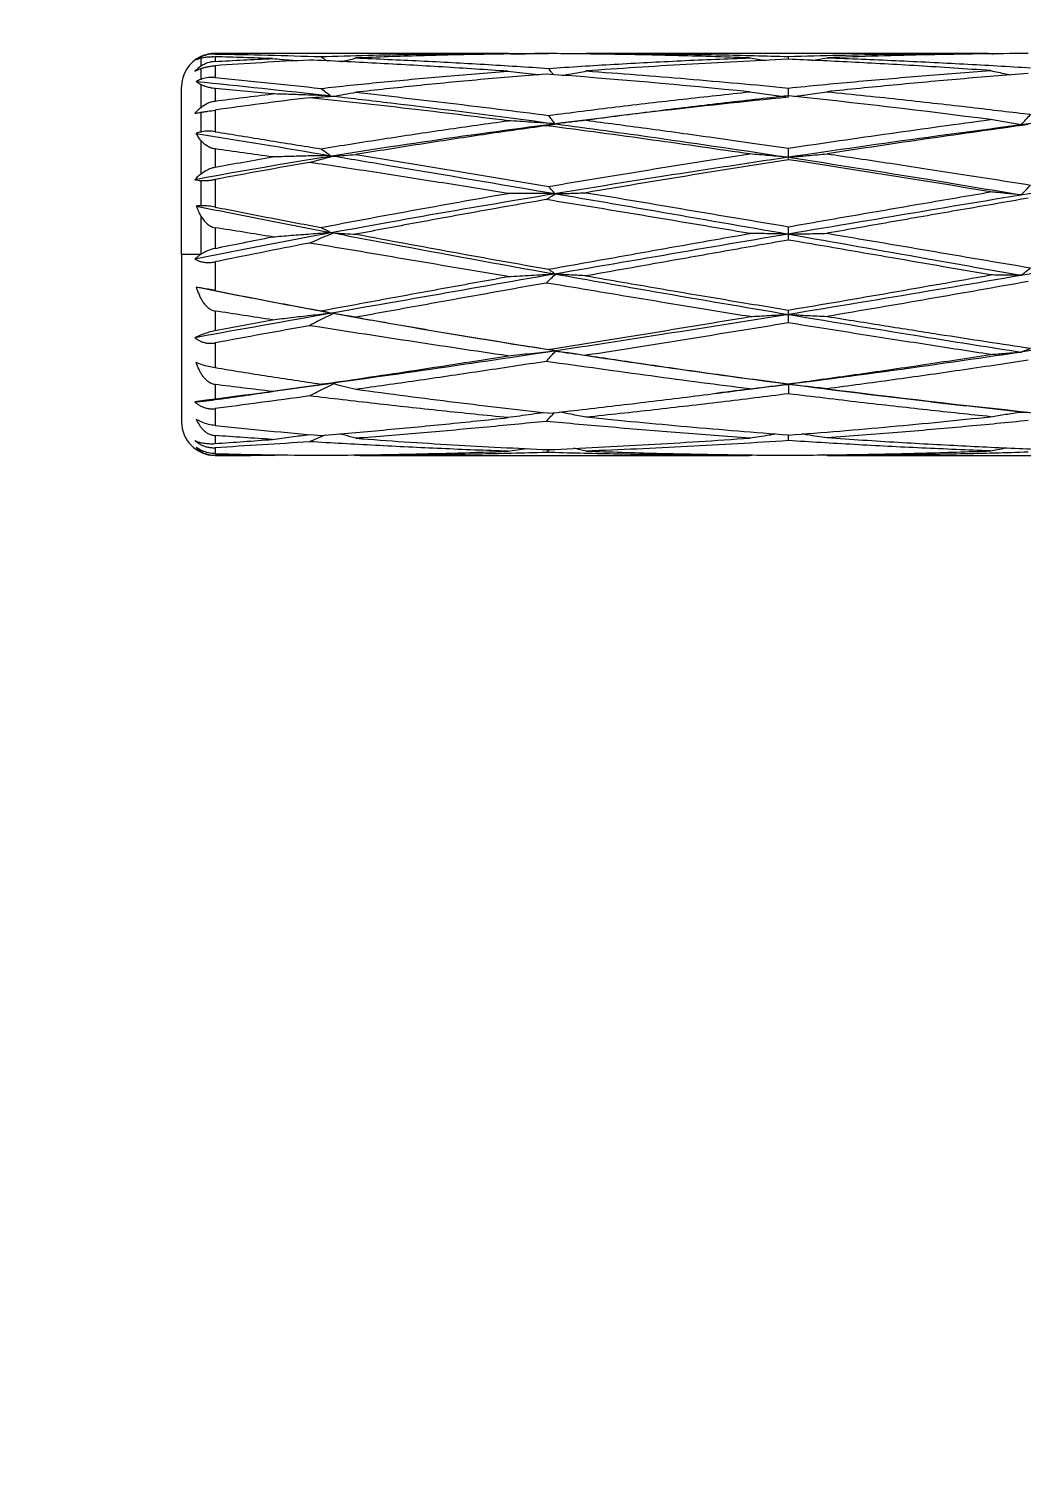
# Model space of a CAD drawing. Extents: x 1661 to 2451, y 0 to 579.
# Drawn here: x 2073.9 to 2088.73, y 433.67 to 454.99 of the extents above; entities that cross this region are included whole.
import ezdxf

# ---------------------------------------------------------------- set-up
doc = ezdxf.new("R2010")
doc.units = 0
doc.header["$LTSCALE"] = 10
doc.header["$MEASUREMENT"] = 0
doc.header["$PDMODE"] = 3
doc.header["$PDSIZE"] = -10
doc.layers.get('0').update_dxf_attribs({"linetype": 'CONTINUOUS'})
doc.layers.get('DEFPOINTS').update_dxf_attribs({"linetype": 'CONTINUOUS'})
doc.layers.add('3', color=7, linetype='CONTINUOUS', true_color=0xffffff)
doc.styles.add('Daelim Dimension', font='NanumGothic.ttf')
doc.dimstyles.new('DEFAULT', dxfattribs={"dimscale": 2, "dimtxt": 2, "dimasz": 2, "dimexe": 0, "dimexo": 2, "dimgap": 1, "dimtad": 1, "dimdec": 0, "dimzin": 9, "dimdsep": 46, "dimtxsty": 'Daelim Dimension', "dimcen": 0.5, "dimclrd": 5, "dimclre": 5, "dimclrt": 256, "dimadec": 1, "dimazin": 0, "dimtfac": 1, "dimtdec": 0, "dimtix": 1, "dimtmove": 0, "dimatfit": 3, "dimfxl": 1, "dimtolj": 1, "dimtzin": 1, "dimlwd": 9, "dimlwe": 9, "dimarcsym": 0})

# ---------------------------------------------------------------- blocks, each defined once
blk = doc.blocks.new('*D1')
at = {"color": 5, "lineweight": 9, "ltscale": 0.5, "transparency": 16777216}
for p, q in [((2146.989, 470.764), (1973.318, 470.764)), ((1975.318, 466.764), (1975.318, 277.281)), ((2140.649, 273.281), (1973.318, 273.281))]:
    blk.add_line(p, q, dxfattribs=at)
at = {"color": 5, "ltscale": 0.5, "transparency": 16777216}
for points in [[(1974.651, 466.764), (1975.984, 466.764), (1975.318, 470.764)], [(1974.651, 277.281), (1975.984, 277.281), (1975.318, 273.281)]]:
    blk.add_solid(points, dxfattribs=at)
at = {"layer": 'DEFPOINTS', "color": 0, "ltscale": 0.5, "transparency": 16777216}
for p in [(2150.989, 470.764), (1975.318, 273.281), (2144.649, 273.281)]:
    blk.add_point(p, dxfattribs=at)
at = {"color": 7, "ltscale": 0.5, "transparency": 16777216, "insert": (1967.874, 372.022), "char_height": 10, "attachment_point": 5, "rotation": 90, "style": 'Daelim Dimension'}
blk.add_mtext('\\A1;197', dxfattribs=at)

msp = doc.modelspace()

# ---------------------------------------------------------------- linework, layer by layer
at = {"layer": '3', "color": 7, "linetype": 'Continuous', "lineweight": 13}
for p, q in [((2076.476, 454.562), (2076.476, 454.569)), ((2076.689, 454.616), (2076.689, 454.607)), ((2076.476, 454.389), (2076.476, 454.229)), ((2076.689, 454.433), (2076.689, 454.256)), ((2076.476, 452.719), (2076.476, 452.342)), ((2076.689, 452.734), (2076.689, 452.323)), ((2076.689, 451.505), (2076.689, 451.076)), ((2076.689, 450.295), (2076.689, 449.922)), ((2076.689, 449.314), (2076.689, 449.062)), ((2076.689, 448.73), (2076.689, 448.643)), ((2076.689, 448.617), (2076.689, 448.616))]:
    msp.add_line(p, q, dxfattribs=at)
at = {"layer": '3', "color": 7, "linetype": 'Continuous', "lineweight": 18}
for p, q in [((2080.96, 454.616), (2076.689, 454.616)), ((2088.228, 454.616), (2082.267, 454.616)), ((2076.189, 451.616), (2076.189, 454.116)), ((2076.189, 451.616), (2076.189, 449.116)), ((2076.689, 448.616), (2077.223, 448.616)), ((2078.85, 448.616), (2084.662, 448.616)), ((2085.833, 448.616), (2091.645, 448.616))]:
    msp.add_line(p, q, dxfattribs=at)
for centre, start, end in [((2076.689, 454.116), 115.1427, 180), ((2076.689, 454.116), 90, 115.1427), ((2076.689, 449.116), 180, 270)]:
    msp.add_arc(centre, 0.5, start, end, dxfattribs=at)
for points, degree in [([(2076.476, 454.562), (2076.453, 454.551), (2076.43, 454.539), (2076.409, 454.525)], 3), ([(2076.689, 454.607), (2076.951, 454.603), (2077.477, 454.592), (2078.003, 454.577), (2078.267, 454.568)], 3), ([(2077.544, 454.539), (2077.401, 454.544), (2077.115, 454.554), (2076.831, 454.563), (2076.689, 454.567)], 3), ([(2076.689, 454.496), (2076.828, 454.504), (2077.11, 454.519), (2077.398, 454.533), (2077.544, 454.539)], 3), ([(2078.098, 454.517), (2077.859, 454.505), (2077.385, 454.479), (2076.919, 454.449), (2076.689, 454.433)], 3), ([(2081.062, 454.35), (2080.739, 454.372), (2080.088, 454.415), (2079.093, 454.471), (2078.43, 454.503), (2078.098, 454.517)], 3), ([(2081.633, 454.614), (2081.325, 454.612), (2080.705, 454.604), (2079.749, 454.583), (2079.112, 454.561), (2078.792, 454.548)], 3), ([(2078.792, 454.548), (2079.111, 454.535), (2079.751, 454.507), (2080.708, 454.455), (2081.348, 454.414), (2081.668, 454.393)], 3), ([(2081.062, 454.616), (2081.028, 454.616), (2080.995, 454.616), (2080.961, 454.616)], 3), ([(2081.062, 454.616), (2081.086, 454.613), (2081.109, 454.609), (2081.133, 454.606)], 3), ([(2081.12, 454.61), (2081.302, 454.612), (2081.484, 454.614), (2081.668, 454.615)], 3), ([(2084.671, 454.55), (2084.274, 454.564), (2083.519, 454.586), (2082.516, 454.606), (2081.915, 454.612), (2081.633, 454.614)], 3), ([(2081.668, 454.393), (2081.991, 454.415), (2082.643, 454.456), (2083.646, 454.509), (2084.327, 454.537), (2084.671, 454.55)], 3), ([(2082.23, 454.616), (2082.216, 454.613), (2082.202, 454.61), (2082.189, 454.607)], 3), ([(2082.267, 454.616), (2082.254, 454.616), (2082.242, 454.616), (2082.23, 454.616)], 3), ([(2082.23, 454.616), (2082.558, 454.616), (2083.22, 454.612), (2084.23, 454.597), (2084.907, 454.58), (2085.247, 454.57)], 3), ([(2085.248, 454.528), (2084.734, 454.506), (2083.716, 454.455), (2082.722, 454.39), (2082.23, 454.354)], 3), ([(2084.671, 454.55), (2084.749, 454.537), (2084.827, 454.524), (2084.904, 454.51)], 3), ([(2085.247, 454.57), (2085.755, 454.585), (2086.766, 454.609), (2087.767, 454.616), (2088.265, 454.616)], 3), ([(2085.247, 454.528), (2085.247, 454.542), (2085.247, 454.556), (2085.247, 454.57)], 3), ([(2088.265, 454.359), (2087.894, 454.386), (2087.177, 454.432), (2086.171, 454.488), (2085.548, 454.516), (2085.248, 454.528)], 3), ([(2085.597, 454.512), (2085.672, 454.524), (2085.748, 454.538), (2085.824, 454.551)], 3), ([(2088.827, 454.615), (2088.336, 454.612), (2087.345, 454.599), (2086.334, 454.569), (2085.824, 454.551)], 3), ([(2085.824, 454.551), (2086.167, 454.539), (2086.85, 454.511), (2087.868, 454.461), (2088.533, 454.422), (2088.862, 454.401)], 3), ([(2088.265, 454.616), (2088.279, 454.613), (2088.292, 454.61), (2088.306, 454.607)], 3), ([(2076.476, 454.424), (2076.446, 454.404), (2076.416, 454.38), (2076.389, 454.352)], 3), ([(2076.476, 454.229), (2076.453, 454.22), (2076.43, 454.209), (2076.409, 454.197)], 3), ([(2076.689, 454.256), (2076.95, 454.23), (2077.474, 454.178), (2078.002, 454.123), (2078.267, 454.094)], 3), ([(2078.267, 454.094), (2078.557, 454.126), (2079.151, 454.187), (2080.084, 454.273), (2080.732, 454.325), (2081.062, 454.35)], 3), ([(2081.633, 454.308), (2081.297, 454.282), (2080.639, 454.226), (2079.691, 454.134), (2079.087, 454.07), (2078.792, 454.036)], 3), ([(2084.671, 454.042), (2083.659, 454.144), (2082.646, 454.233), (2081.633, 454.308)], 3), ([(2085.247, 454.1), (2085.575, 454.133), (2086.235, 454.195), (2087.24, 454.282), (2087.921, 454.334), (2088.265, 454.359)], 3), ([(2088.827, 454.318), (2088.487, 454.291), (2087.811, 454.235), (2086.811, 454.144), (2086.151, 454.078), (2085.824, 454.044)], 3), ([(2076.409, 454.197), (2077.053, 454.133), (2077.722, 454.062), (2078.412, 453.983)], 3), ([(2077.544, 454.012), (2077.4, 454.026), (2077.114, 454.054), (2076.83, 454.08), (2076.689, 454.093)], 3), ([(2078.412, 453.983), (2078.388, 454.001), (2078.339, 454.038), (2078.291, 454.075), (2078.267, 454.094)], 3), ([(2078.457, 453.978), (2078.512, 453.987), (2078.623, 454.006), (2078.735, 454.026), (2078.792, 454.036)], 3), ([(2078.792, 454.036), (2079.028, 454.01), (2079.5, 453.956), (2080.203, 453.873), (2080.909, 453.787), (2081.412, 453.724), (2081.668, 453.691)], 3), ([(2081.668, 453.691), (2082.004, 453.735), (2082.675, 453.819), (2083.669, 453.935), (2084.337, 454.007), (2084.671, 454.042)], 3), ([(2084.671, 454.042), (2084.768, 454.029), (2084.96, 454.002), (2085.152, 453.976), (2085.247, 453.962)], 3), ([(2085.824, 454.044), (2086.218, 454.005), (2086.969, 453.926), (2087.99, 453.811), (2088.585, 453.74), (2088.862, 453.707)], 3), ([(2076.389, 453.724), (2076.416, 453.757), (2076.446, 453.786), (2076.476, 453.81)], 3), ([(2076.689, 453.905), (2076.827, 453.923), (2077.108, 453.959), (2077.397, 453.994), (2077.544, 454.012)], 3), ([(2078.098, 453.955), (2077.85, 453.925), (2077.367, 453.864), (2076.91, 453.801), (2076.689, 453.77)], 3), ([(2078.412, 453.983), (2078.313, 453.987), (2078.115, 453.994), (2077.826, 454.004), (2077.637, 454.009), (2077.544, 454.012)], 3), ([(2078.098, 453.955), (2078.137, 453.958), (2078.215, 453.963), (2078.334, 453.971), (2078.416, 453.976), (2078.457, 453.978)], 3), ([(2081.062, 453.611), (2080.569, 453.673), (2079.582, 453.793), (2078.593, 453.903), (2078.098, 453.955)], 3), ([(2085.248, 453.983), (2084.911, 453.946), (2084.238, 453.871), (2083.236, 453.75), (2082.565, 453.663), (2082.23, 453.618)], 3), ([(2088.265, 453.628), (2087.26, 453.759), (2086.254, 453.877), (2085.248, 453.983)], 3), ([(2078.267, 453.192), (2078.578, 453.243), (2079.199, 453.342), (2080.136, 453.482), (2080.754, 453.569), (2081.062, 453.611)], 3), ([(2081.763, 453.566), (2081.645, 453.574), (2081.41, 453.59), (2081.178, 453.604), (2081.062, 453.611)], 3), ([(2081.763, 453.566), (2081.747, 453.587), (2081.715, 453.628), (2081.684, 453.67), (2081.668, 453.691)], 3), ([(2082.23, 453.618), (2082.154, 453.609), (2082.002, 453.591), (2081.851, 453.573), (2081.775, 453.565)], 3), ([(2082.23, 453.618), (2082.513, 453.581), (2083.115, 453.501), (2084.118, 453.363), (2084.859, 453.258), (2085.247, 453.202)], 3), ([(2085.247, 453.202), (2085.758, 453.278), (2086.772, 453.426), (2087.77, 453.563), (2088.265, 453.628)], 3), ([(2088.72, 453.551), (2088.644, 453.564), (2088.493, 453.59), (2088.341, 453.615), (2088.265, 453.628)], 3), ([(2088.72, 453.551), (2088.745, 453.577), (2088.793, 453.628), (2088.839, 453.68), (2088.862, 453.707)], 3), ([(2076.476, 453.443), (2076.453, 453.438), (2076.43, 453.432), (2076.409, 453.423)], 3), ([(2076.409, 453.423), (2077.053, 453.318), (2077.722, 453.207), (2078.412, 453.091)], 3), ([(2076.689, 453.448), (2076.949, 453.406), (2077.472, 453.321), (2078.001, 453.235), (2078.267, 453.192)], 3), ([(2081.633, 453.537), (2081.319, 453.494), (2080.69, 453.404), (2079.741, 453.26), (2079.108, 453.159), (2078.792, 453.106)], 3), ([(2081.633, 453.537), (2081.656, 453.542), (2081.702, 453.551), (2081.75, 453.56), (2081.775, 453.565)], 3), ([(2084.671, 453.115), (2084.206, 453.183), (2083.234, 453.323), (2082.18, 453.466), (2081.633, 453.537)], 3), ([(2088.827, 453.554), (2088.338, 453.486), (2087.349, 453.347), (2086.336, 453.196), (2085.824, 453.117)], 3), ([(2077.544, 453.07), (2077.4, 453.091), (2077.114, 453.132), (2076.83, 453.171), (2076.689, 453.19)], 3), ([(2078.412, 453.091), (2078.388, 453.108), (2078.339, 453.141), (2078.291, 453.175), (2078.267, 453.192)], 3), ([(2085.247, 453.066), (2085.248, 453.088), (2085.248, 453.134), (2085.247, 453.179), (2085.247, 453.202)], 3), ([(2076.689, 452.918), (2076.83, 452.944), (2077.115, 452.995), (2077.4, 453.045), (2077.544, 453.07)], 3), ([(2078.098, 452.989), (2077.862, 452.948), (2077.391, 452.865), (2076.922, 452.778), (2076.689, 452.734)], 3), ([(2078.412, 453.091), (2078.313, 453.09), (2078.115, 453.086), (2077.826, 453.079), (2077.637, 453.073), (2077.544, 453.07)], 3), ([(2078.098, 452.989), (2078.137, 453), (2078.215, 453.021), (2078.334, 453.053), (2078.416, 453.074), (2078.457, 453.084)], 3), ([(2081.062, 452.527), (2080.741, 452.578), (2080.094, 452.682), (2079.1, 452.838), (2078.433, 452.939), (2078.098, 452.989)], 3), ([(2078.457, 453.084), (2078.512, 453.087), (2078.623, 453.094), (2078.735, 453.102), (2078.792, 453.106)], 3), ([(2078.792, 453.106), (2079.116, 453.053), (2079.762, 452.947), (2080.721, 452.788), (2081.354, 452.683), (2081.668, 452.631)], 3), ([(2081.668, 452.631), (2082.155, 452.713), (2083.143, 452.877), (2084.157, 453.036), (2084.671, 453.115)], 3), ([(2085.248, 453.029), (2084.736, 452.949), (2083.721, 452.787), (2082.724, 452.621), (2082.23, 452.537)], 3), ([(2085.247, 453.066), (2085.152, 453.074), (2084.96, 453.091), (2084.768, 453.107), (2084.671, 453.115)], 3), ([(2085.247, 453.066), (2085.343, 453.074), (2085.535, 453.09), (2085.727, 453.108), (2085.824, 453.117)], 3), ([(2085.248, 453.029), (2085.248, 453.035), (2085.247, 453.047), (2085.247, 453.06), (2085.247, 453.066)], 3), ([(2088.265, 452.549), (2087.26, 452.717), (2086.254, 452.877), (2085.248, 453.029)], 3), ([(2085.824, 453.117), (2086.129, 453.072), (2086.762, 452.978), (2087.774, 452.823), (2088.493, 452.71), (2088.862, 452.651)], 3), ([(2076.389, 452.731), (2076.416, 452.764), (2076.446, 452.793), (2076.476, 452.817)], 3), ([(2078.267, 452.018), (2078.7, 452.101), (2079.599, 452.269), (2080.564, 452.44), (2081.062, 452.527)], 3), ([(2081.763, 452.524), (2081.645, 452.525), (2081.41, 452.527), (2081.178, 452.527), (2081.062, 452.527)], 3), ([(2081.763, 452.524), (2081.747, 452.541), (2081.715, 452.576), (2081.684, 452.612), (2081.668, 452.631)], 3), ([(2081.775, 452.521), (2081.851, 452.524), (2082.002, 452.528), (2082.154, 452.534), (2082.23, 452.537)], 3), ([(2085.247, 452.029), (2085.579, 452.087), (2086.246, 452.203), (2087.253, 452.376), (2087.927, 452.492), (2088.265, 452.549)], 3), ([(2088.72, 452.504), (2088.644, 452.512), (2088.493, 452.527), (2088.341, 452.542), (2088.265, 452.549)], 3), ([(2088.72, 452.504), (2088.745, 452.528), (2088.793, 452.577), (2088.839, 452.626), (2088.862, 452.651)], 3), ([(2076.476, 452.342), (2076.453, 452.341), (2076.43, 452.34), (2076.409, 452.337)], 3), ([(2076.409, 452.337), (2077.053, 452.208), (2077.722, 452.077), (2078.412, 451.944)], 3), ([(2076.689, 452.323), (2076.95, 452.271), (2077.473, 452.169), (2078.002, 452.068), (2078.267, 452.018)], 3), ([(2081.633, 452.434), (2081.296, 452.376), (2080.637, 452.259), (2079.687, 452.087), (2079.085, 451.974), (2078.792, 451.918)], 3), ([(2081.633, 452.434), (2081.656, 452.449), (2081.702, 452.478), (2081.75, 452.507), (2081.775, 452.521)], 3), ([(2084.671, 451.928), (2083.659, 452.1), (2082.646, 452.269), (2081.633, 452.434)], 3), ([(2088.827, 452.455), (2088.492, 452.397), (2087.823, 452.281), (2086.82, 452.106), (2086.155, 451.989), (2085.824, 451.931)], 3), ([(2077.544, 451.877), (2077.401, 451.901), (2077.116, 451.947), (2076.831, 451.993), (2076.689, 452.015)], 3), ([(2077.544, 451.877), (2077.637, 451.885), (2077.826, 451.901), (2078.115, 451.923), (2078.313, 451.938), (2078.412, 451.944)], 3), ([(2078.098, 451.785), (2078.137, 451.802), (2078.215, 451.836), (2078.334, 451.886), (2078.416, 451.919), (2078.457, 451.936)], 3), ([(2078.412, 451.944), (2078.388, 451.956), (2078.339, 451.981), (2078.291, 452.005), (2078.267, 452.018)], 3), ([(2078.457, 451.936), (2078.512, 451.933), (2078.623, 451.927), (2078.735, 451.921), (2078.792, 451.918)], 3), ([(2078.792, 451.918), (2079.282, 451.826), (2080.251, 451.647), (2081.2, 451.477), (2081.668, 451.395)], 3), ([(2081.668, 451.395), (2081.997, 451.454), (2082.658, 451.572), (2083.658, 451.75), (2084.332, 451.868), (2084.671, 451.928)], 3), ([(2085.247, 451.919), (2085.152, 451.921), (2084.96, 451.925), (2084.768, 451.927), (2084.671, 451.928)], 3), ([(2085.247, 451.919), (2085.248, 451.937), (2085.248, 451.974), (2085.247, 452.01), (2085.247, 452.029)], 3), ([(2085.247, 451.919), (2085.343, 451.921), (2085.535, 451.924), (2085.727, 451.929), (2085.824, 451.931)], 3), ([(2085.248, 451.83), (2085.248, 451.845), (2085.247, 451.875), (2085.247, 451.904), (2085.247, 451.919)], 3), ([(2085.824, 451.931), (2086.836, 451.76), (2087.849, 451.587), (2088.862, 451.416)], 3), ([(2076.689, 451.706), (2076.826, 451.734), (2077.106, 451.79), (2077.396, 451.848), (2077.544, 451.877)], 3), ([(2078.098, 451.785), (2077.846, 451.736), (2077.359, 451.641), (2076.907, 451.549), (2076.689, 451.505)], 3), ([(2081.062, 451.285), (2080.59, 451.365), (2079.623, 451.529), (2078.614, 451.699), (2078.098, 451.785)], 3), ([(2085.248, 451.83), (2084.908, 451.77), (2084.232, 451.651), (2083.227, 451.473), (2082.561, 451.355), (2082.23, 451.296)], 3), ([(2088.265, 451.309), (2087.956, 451.363), (2087.321, 451.474), (2086.322, 451.646), (2085.612, 451.768), (2085.248, 451.83)], 3), ([(2076.476, 451.616), (2076.461, 451.606), (2076.431, 451.584), (2076.402, 451.559), (2076.389, 451.546)], 3), ([(2076.389, 451.546), (2076.402, 451.538), (2076.431, 451.524), (2076.478, 451.508), (2076.529, 451.498), (2076.581, 451.494), (2076.635, 451.496), (2076.671, 451.501), (2076.689, 451.505)], 3), ([(2078.267, 450.774), (2078.577, 450.831), (2079.197, 450.946), (2080.128, 451.116), (2080.75, 451.229), (2081.062, 451.285)], 3), ([(2081.062, 451.285), (2081.178, 451.292), (2081.41, 451.306), (2081.645, 451.318), (2081.763, 451.324)], 3), ([(2081.633, 451.189), (2081.656, 451.212), (2081.702, 451.256), (2081.75, 451.3), (2081.775, 451.322)], 3), ([(2081.763, 451.324), (2081.747, 451.335), (2081.715, 451.359), (2081.684, 451.383), (2081.668, 451.395)], 3), ([(2082.23, 451.296), (2082.154, 451.3), (2082.002, 451.308), (2081.851, 451.317), (2081.775, 451.322)], 3), ([(2082.23, 451.296), (2082.596, 451.232), (2083.309, 451.109), (2084.321, 450.938), (2084.946, 450.834), (2085.247, 450.785)], 3), ([(2085.247, 450.785), (2085.76, 450.871), (2086.777, 451.046), (2087.772, 451.221), (2088.265, 451.309)], 3), ([(2088.72, 451.304), (2088.644, 451.305), (2088.493, 451.307), (2088.341, 451.308), (2088.265, 451.309)], 3), ([(2088.72, 451.304), (2088.745, 451.322), (2088.793, 451.359), (2088.839, 451.397), (2088.862, 451.416)], 3), ([(2078.412, 450.741), (2077.722, 450.867), (2077.053, 450.996), (2076.409, 451.126)], 3), ([(2076.689, 451.076), (2076.656, 451.082), (2076.589, 451.095), (2076.494, 451.112), (2076.436, 451.122), (2076.409, 451.126)], 3), ([(2076.689, 451.076), (2076.947, 451.024), (2077.469, 450.922), (2077.999, 450.823), (2078.267, 450.774)], 3), ([(2081.633, 451.189), (2081.315, 451.133), (2080.682, 451.019), (2079.736, 450.849), (2079.106, 450.735), (2078.792, 450.678)], 3), ([(2084.671, 450.687), (2084.358, 450.738), (2083.716, 450.843), (2082.714, 451.008), (2082, 451.128), (2081.633, 451.189)], 3), ([(2088.827, 451.211), (2088.34, 451.124), (2087.353, 450.95), (2086.338, 450.777), (2085.824, 450.69)], 3), ([(2077.544, 450.639), (2077.4, 450.661), (2077.114, 450.706), (2076.83, 450.75), (2076.689, 450.771)], 3), ([(2076.689, 450.478), (2076.831, 450.505), (2077.117, 450.559), (2077.401, 450.612), (2077.544, 450.639)], 3), ([(2077.544, 450.639), (2077.637, 450.651), (2077.826, 450.674), (2078.115, 450.708), (2078.313, 450.73), (2078.412, 450.741)], 3), ([(2078.457, 450.732), (2078.416, 450.713), (2078.334, 450.673), (2078.215, 450.613), (2078.137, 450.573), (2078.098, 450.552)], 3), ([(2078.412, 450.741), (2078.388, 450.746), (2078.339, 450.757), (2078.291, 450.768), (2078.267, 450.774)], 3), ([(2078.792, 450.678), (2078.735, 450.687), (2078.623, 450.705), (2078.512, 450.723), (2078.457, 450.732)], 3), ([(2078.792, 450.678), (2079.12, 450.619), (2079.771, 450.506), (2080.72, 450.347), (2081.353, 450.246), (2081.668, 450.197)], 3), ([(2081.668, 450.197), (2082.157, 450.275), (2083.147, 450.434), (2084.159, 450.602), (2084.671, 450.687)], 3), ([(2084.671, 450.687), (2084.768, 450.693), (2084.96, 450.705), (2085.152, 450.715), (2085.247, 450.72)], 3), ([(2085.247, 450.72), (2085.248, 450.731), (2085.248, 450.752), (2085.247, 450.774), (2085.247, 450.785)], 3), ([(2085.248, 450.594), (2085.248, 450.615), (2085.247, 450.657), (2085.247, 450.699), (2085.247, 450.72)], 3), ([(2085.247, 450.72), (2085.343, 450.715), (2085.535, 450.704), (2085.727, 450.695), (2085.824, 450.69)], 3), ([(2085.824, 450.69), (2086.125, 450.642), (2086.703, 450.549), (2087.491, 450.425), (2088.211, 450.314), (2088.652, 450.247), (2088.862, 450.216)], 3), ([(2078.098, 450.552), (2077.864, 450.51), (2077.394, 450.424), (2076.924, 450.338), (2076.689, 450.295)], 3), ([(2081.062, 450.101), (2080.566, 450.174), (2079.576, 450.322), (2078.59, 450.476), (2078.098, 450.552)], 3), ([(2085.248, 450.594), (2084.738, 450.51), (2083.725, 450.345), (2082.726, 450.187), (2082.23, 450.11)], 3), ([(2088.265, 450.122), (2087.954, 450.169), (2087.315, 450.268), (2086.301, 450.426), (2085.603, 450.537), (2085.248, 450.594)], 3), ([(2076.389, 450.373), (2076.402, 450.362), (2076.431, 450.341), (2076.478, 450.316), (2076.529, 450.299), (2076.581, 450.289), (2076.635, 450.288), (2076.671, 450.292), (2076.689, 450.295)], 3), ([(2081.763, 450.175), (2081.747, 450.178), (2081.715, 450.186), (2081.684, 450.193), (2081.668, 450.197)], 3), ([(2088.72, 450.157), (2088.745, 450.167), (2088.793, 450.186), (2088.839, 450.206), (2088.862, 450.216)], 3), ([(2076.689, 449.922), (2076.656, 449.928), (2076.589, 449.941), (2076.494, 449.968), (2076.436, 449.989), (2076.409, 450)], 3), ([(2078.267, 449.675), (2078.697, 449.739), (2079.593, 449.873), (2080.56, 450.022), (2081.062, 450.101)], 3), ([(2081.633, 450.018), (2081.295, 449.967), (2080.635, 449.867), (2079.684, 449.727), (2079.084, 449.642), (2078.792, 449.6)], 3), ([(2081.062, 450.101), (2081.178, 450.114), (2081.41, 450.139), (2081.645, 450.163), (2081.763, 450.175)], 3), ([(2081.633, 450.018), (2081.656, 450.044), (2081.702, 450.096), (2081.75, 450.147), (2081.775, 450.173)], 3), ([(2084.671, 449.607), (2084.194, 449.668), (2083.209, 449.797), (2082.168, 449.942), (2081.633, 450.018)], 3), ([(2081.775, 450.173), (2081.851, 450.162), (2082.002, 450.141), (2082.154, 450.121), (2082.23, 450.11)], 3), ([(2082.23, 450.11), (2082.508, 450.068), (2083.103, 449.979), (2084.098, 449.837), (2084.85, 449.736), (2085.247, 449.684)], 3), ([(2085.247, 449.684), (2085.577, 449.728), (2086.239, 449.82), (2087.244, 449.966), (2087.923, 450.069), (2088.265, 450.122)], 3), ([(2088.827, 450.037), (2088.484, 449.984), (2087.805, 449.883), (2086.809, 449.741), (2086.151, 449.653), (2085.824, 449.61)], 3), ([(2088.265, 450.122), (2088.341, 450.128), (2088.493, 450.14), (2088.644, 450.152), (2088.72, 450.157)], 3), ([(2078.267, 449.675), (2078.004, 449.714), (2077.479, 449.793), (2076.952, 449.878), (2076.689, 449.922)], 3), ([(2077.544, 449.57), (2077.402, 449.587), (2077.117, 449.621), (2076.832, 449.656), (2076.689, 449.674)], 3), ([(2076.689, 449.448), (2076.824, 449.467), (2077.103, 449.506), (2077.394, 449.548), (2077.544, 449.57)], 3), ([(2078.412, 449.688), (2078.313, 449.675), (2078.115, 449.649), (2077.826, 449.61), (2077.637, 449.583), (2077.544, 449.57)], 3), ([(2078.098, 449.503), (2078.137, 449.524), (2078.215, 449.564), (2078.334, 449.623), (2078.416, 449.662), (2078.457, 449.682)], 3), ([(2078.412, 449.688), (2078.388, 449.686), (2078.339, 449.682), (2078.291, 449.678), (2078.267, 449.675)], 3), ([(2078.792, 449.6), (2078.735, 449.614), (2078.623, 449.641), (2078.512, 449.668), (2078.457, 449.682)], 3), ([(2081.668, 449.244), (2081.217, 449.293), (2080.287, 449.401), (2079.299, 449.529), (2078.792, 449.6)], 3), ([(2081.668, 449.244), (2082.002, 449.281), (2082.669, 449.357), (2083.668, 449.478), (2084.337, 449.564), (2084.671, 449.607)], 3), ([(2084.168, 449.542), (2084.196, 449.546)], 1), ([(2085.247, 449.676), (2084.894, 449.631), (2084.54, 449.587), (2084.187, 449.545)], 3), ([(2084.671, 449.607), (2084.768, 449.619), (2084.96, 449.643), (2085.152, 449.665), (2085.247, 449.676)], 3), ([(2085.247, 449.676), (2085.248, 449.677), (2085.248, 449.68), (2085.247, 449.683), (2085.247, 449.684)], 3), ([(2085.247, 449.676), (2085.247, 449.652), (2085.247, 449.606), (2085.248, 449.559), (2085.248, 449.535)], 3), ([(2085.824, 449.61), (2085.727, 449.621), (2085.535, 449.642), (2085.343, 449.664), (2085.247, 449.676)], 3), ([(2085.824, 449.61), (2086.836, 449.482), (2087.849, 449.364), (2088.862, 449.258)], 3), ([(2076.389, 449.415), (2076.402, 449.402), (2076.431, 449.378), (2076.478, 449.349), (2076.529, 449.328), (2076.581, 449.314), (2076.635, 449.309), (2076.671, 449.311), (2076.689, 449.314)], 3), ([(2078.098, 449.503), (2077.841, 449.468), (2077.349, 449.401), (2076.902, 449.342), (2076.689, 449.314)], 3), ([(2081.062, 449.179), (2080.728, 449.212), (2080.064, 449.28), (2079.081, 449.388), (2078.425, 449.465), (2078.098, 449.503)], 3), ([(2085.248, 449.535), (2084.914, 449.493), (2084.246, 449.411), (2083.244, 449.294), (2082.568, 449.221), (2082.23, 449.185)], 3), ([(2088.265, 449.193), (2087.958, 449.225), (2087.324, 449.292), (2086.328, 449.405), (2085.615, 449.49), (2085.248, 449.535)], 3), ([(2076.689, 449.062), (2076.656, 449.065), (2076.589, 449.077), (2076.494, 449.108), (2076.436, 449.137), (2076.409, 449.153)], 3), ([(2078.267, 448.913), (2078.577, 448.939), (2079.198, 448.993), (2080.131, 449.082), (2080.752, 449.146), (2081.062, 449.179)], 3), ([(2081.633, 449.124), (2081.32, 449.092), (2080.692, 449.031), (2079.742, 448.947), (2079.109, 448.895), (2078.792, 448.871)], 3), ([(2084.671, 448.875), (2084.317, 448.899), (2083.62, 448.951), (2082.611, 449.034), (2081.956, 449.093), (2081.633, 449.124)], 3), ([(2085.247, 448.918), (2085.763, 448.957), (2086.782, 449.043), (2087.775, 449.141), (2088.265, 449.193)], 3), ([(2088.827, 449.136), (2088.521, 449.105), (2087.891, 449.044), (2086.881, 448.956), (2086.181, 448.902), (2085.824, 448.876)], 3), ([(2088.265, 449.193), (2088.341, 449.205), (2088.493, 449.229), (2088.644, 449.252), (2088.72, 449.263)], 3), ([(2088.72, 449.263), (2088.745, 449.262), (2088.793, 449.26), (2088.839, 449.258), (2088.862, 449.258)], 3), ([(2076.689, 449.062), (2076.948, 449.034), (2077.471, 448.982), (2078, 448.935), (2078.267, 448.913)], 3), ([(2077.544, 448.854), (2077.402, 448.863), (2077.118, 448.882), (2076.832, 448.902), (2076.689, 448.912)], 3), ([(2076.389, 448.837), (2076.402, 448.825), (2076.431, 448.803), (2076.478, 448.774), (2076.529, 448.753), (2076.581, 448.738), (2076.635, 448.73), (2076.671, 448.729), (2076.689, 448.73)], 3), ([(2076.689, 448.643), (2076.656, 448.643), (2076.589, 448.652), (2076.494, 448.682), (2076.436, 448.714), (2076.409, 448.732)], 3), ([(2076.689, 448.792), (2076.831, 448.802), (2077.116, 448.822), (2077.401, 448.843), (2077.544, 448.854)], 3), ([(2078.098, 448.82), (2077.862, 448.803), (2077.391, 448.772), (2076.922, 448.744), (2076.689, 448.73)], 3), ([(2081.062, 448.678), (2080.729, 448.689), (2080.065, 448.715), (2079.083, 448.763), (2078.426, 448.8), (2078.098, 448.82)], 3), ([(2078.792, 448.871), (2079.274, 448.834), (2080.235, 448.77), (2081.192, 448.722), (2081.668, 448.702)], 3), ([(2081.062, 448.678), (2081.154, 448.692), (2081.246, 448.705), (2081.338, 448.719)], 3), ([(2081.683, 448.703), (2081.666, 448.689), (2081.649, 448.674), (2081.633, 448.66)], 3), ([(2081.668, 448.702), (2082.161, 448.723), (2083.155, 448.773), (2084.163, 448.838), (2084.671, 448.875)], 3), ([(2082.23, 448.68), (2082.167, 448.694), (2082.105, 448.708), (2082.042, 448.721)], 3), ([(2088.265, 448.683), (2087.921, 448.696), (2087.237, 448.724), (2086.224, 448.776), (2085.57, 448.816), (2085.248, 448.836)], 3), ([(2088.862, 448.707), (2088.55, 448.72), (2087.908, 448.75), (2086.891, 448.805), (2086.185, 448.851), (2085.824, 448.876)], 3), ([(2088.265, 448.683), (2088.336, 448.698), (2088.406, 448.712), (2088.476, 448.726)], 3), ([(2076.689, 448.643), (2076.954, 448.635), (2077.482, 448.624), (2078.006, 448.619), (2078.267, 448.617)], 3), ([(2077.544, 448.616), (2077.401, 448.616), (2077.116, 448.616), (2076.831, 448.617), (2076.689, 448.617)], 3), ([(2077.544, 448.616), (2077.567, 448.619), (2077.591, 448.621), (2077.614, 448.624)], 3), ([(2078.267, 448.617), (2078.693, 448.62), (2079.584, 448.632), (2080.556, 448.659), (2081.062, 448.678)], 3), ([(2078.761, 448.625), (2078.771, 448.622), (2078.781, 448.619), (2078.792, 448.616)], 3), ([(2081.633, 448.66), (2081.281, 448.649), (2080.601, 448.632), (2079.656, 448.618), (2079.072, 448.616), (2078.792, 448.616)], 3), ([(2084.671, 448.616), (2084.333, 448.616), (2083.656, 448.619), (2082.636, 448.634), (2081.966, 448.65), (2081.633, 448.66)], 3), ([(2082.23, 448.68), (2082.586, 448.667), (2083.284, 448.646), (2084.297, 448.626), (2084.936, 448.619), (2085.247, 448.618)], 3), ([(2084.671, 448.616), (2084.687, 448.619), (2084.702, 448.621), (2084.717, 448.624)], 3), ([(2085.247, 448.618), (2085.579, 448.62), (2086.245, 448.627), (2087.252, 448.649), (2087.927, 448.67), (2088.265, 448.683)], 3), ([(2085.824, 448.616), (2085.806, 448.619), (2085.788, 448.622), (2085.77, 448.625)], 3), ([(2088.827, 448.664), (2088.491, 448.653), (2087.821, 448.635), (2086.819, 448.62), (2086.155, 448.616), (2085.824, 448.616)], 3)]:
    msp.add_open_spline(points, degree=degree, dxfattribs=at)
for points, knots in [([(2076.409, 454.525), (2076.419, 454.529), (2076.44, 454.538), (2076.464, 454.545), (2076.476, 454.548)], [0, 0, 0, 0, 0.522416, 1, 1, 1, 1]), ([(2076.689, 454.607), (2076.656, 454.608), (2076.589, 454.602), (2076.519, 454.581), (2076.483, 454.565), (2076.476, 454.562)], [0, 0, 0, 0, 0.451282, 0.902564, 1, 1, 1, 1]), ([(2076.476, 454.548), (2076.488, 454.551), (2076.5, 454.553), (2076.529, 454.558), (2076.544, 454.561), (2076.57, 454.563), (2076.579, 454.564), (2076.599, 454.566), (2076.609, 454.566), (2076.625, 454.567), (2076.63, 454.567), (2076.642, 454.567), (2076.647, 454.568), (2076.664, 454.568), (2076.676, 454.568), (2076.689, 454.567)], [0, 0, 0, 0, 0.25, 0.25, 0.5, 0.5, 0.625, 0.625, 0.75, 0.75, 0.8125, 0.8125, 0.875, 0.875, 1, 1, 1, 1]), ([(2076.689, 454.496), (2076.649, 454.493), (2076.612, 454.486), (2076.567, 454.47), (2076.559, 454.467), (2076.541, 454.46), (2076.516, 454.448), (2076.492, 454.434), (2076.476, 454.424)], [0, 0, 0, 0, 0.5, 0.5, 0.625, 0.625, 0.75, 1, 1, 1, 1]), ([(2077.544, 454.539), (2077.637, 454.531), (2077.764, 454.521), (2077.892, 454.51), (2077.924, 454.507)], [0, 0, 0, 0, 0.746939, 1, 1, 1, 1]), ([(2078.267, 454.568), (2078.732, 454.584), (2079.198, 454.595), (2080.13, 454.611), (2080.596, 454.615), (2081.062, 454.616)], [0, 0, 0, 0, 0.5, 0.5, 1, 1, 1, 1]), ([(2078.356, 454.504), (2078.351, 454.508), (2078.321, 454.529), (2078.291, 454.55), (2078.267, 454.568)], [0, 0, 0, 0, 0.192575, 1, 1, 1, 1]), ([(2078.576, 454.493), (2078.592, 454.497), (2078.663, 454.515), (2078.735, 454.534), (2078.792, 454.548)], [0, 0, 0, 0, 0.221164, 1, 1, 1, 1]), ([(2076.389, 454.352), (2076.402, 454.359), (2076.43, 454.372), (2076.461, 454.384), (2076.476, 454.389)], [0, 0, 0, 0, 0.513813, 1, 1, 1, 1]), ([(2076.476, 454.389), (2076.477, 454.39), (2076.494, 454.396), (2076.529, 454.406), (2076.581, 454.419), (2076.635, 454.428), (2076.671, 454.432), (2076.689, 454.433)], [0, 0, 0, 0, 0.013264, 0.259948, 0.506632, 0.753316, 1, 1, 1, 1]), ([(2076.689, 454.256), (2076.656, 454.259), (2076.589, 454.259), (2076.519, 454.244), (2076.483, 454.231), (2076.476, 454.229)], [0, 0, 0, 0, 0.451282, 0.902564, 1, 1, 1, 1]), ([(2081.062, 454.35), (2081.178, 454.337), (2081.331, 454.32), (2081.486, 454.303), (2081.523, 454.299)], [0, 0, 0, 0, 0.757379, 1, 1, 1, 1]), ([(2081.741, 454.299), (2081.732, 454.31), (2081.708, 454.341), (2081.684, 454.372), (2081.668, 454.393)], [0, 0, 0, 0, 0.351886, 1, 1, 1, 1]), ([(2081.871, 454.288), (2081.914, 454.296), (2082.034, 454.317), (2082.154, 454.34), (2082.23, 454.354)], [0, 0, 0, 0, 0.366462, 1, 1, 1, 1]), ([(2082.23, 454.354), (2082.733, 454.318), (2083.235, 454.279), (2084.241, 454.194), (2084.744, 454.149), (2085.247, 454.1)], [0, 0, 0, 0, 0.5, 0.5, 1, 1, 1, 1]), ([(2088.265, 454.359), (2088.341, 454.343), (2088.442, 454.322), (2088.542, 454.301), (2088.567, 454.295)], [0, 0, 0, 0, 0.753012, 1, 1, 1, 1]), ([(2076.476, 454.152), (2076.464, 454.158), (2076.44, 454.173), (2076.419, 454.188), (2076.409, 454.197)], [0, 0, 0, 0, 0.477588, 1, 1, 1, 1]), ([(2076.689, 454.093), (2076.676, 454.094), (2076.664, 454.095), (2076.647, 454.098), (2076.642, 454.099), (2076.63, 454.101), (2076.625, 454.102), (2076.598, 454.107), (2076.579, 454.112), (2076.553, 454.12), (2076.545, 454.122), (2076.529, 454.128), (2076.522, 454.131), (2076.5, 454.14), (2076.488, 454.146), (2076.476, 454.152)], [0, 0, 0, 0, 0.125, 0.125, 0.1875, 0.1875, 0.25, 0.25, 0.5, 0.5, 0.625, 0.625, 0.75, 0.75, 1, 1, 1, 1]), ([(2085.247, 453.972), (2085.248, 453.992), (2085.248, 454.034), (2085.247, 454.077), (2085.247, 454.1)], [0, 0, 0, 0, 0.461268, 1, 1, 1, 1]), ([(2085.331, 453.974), (2085.399, 453.983), (2085.563, 454.006), (2085.727, 454.03), (2085.824, 454.044)], [0, 0, 0, 0, 0.414691, 1, 1, 1, 1]), ([(2085.247, 453.962), (2084.584, 453.896), (2082.561, 453.677), (2079.52, 453.271), (2077.313, 452.902), (2076.389, 452.731)], [0, 0, 0, 0, 0.213589, 0.651474, 1, 1, 1, 1]), ([(2076.476, 453.81), (2076.507, 453.835), (2076.54, 453.856), (2076.585, 453.876), (2076.594, 453.879), (2076.612, 453.886), (2076.621, 453.89), (2076.65, 453.898), (2076.669, 453.902), (2076.689, 453.905)], [0, 0, 0, 0, 0.5, 0.5, 0.625, 0.625, 0.75, 0.75, 1, 1, 1, 1]), ([(2078.457, 453.978), (2078.739, 453.946), (2079.813, 453.82), (2080.929, 453.678), (2081.763, 453.566)], [0, 0, 0, 0, 0.265195, 1, 1, 1, 1]), ([(2076.389, 453.724), (2076.41, 453.727), (2076.438, 453.732), (2076.469, 453.736), (2076.476, 453.738)], [0, 0, 0, 0, 0.778181, 1, 1, 1, 1]), ([(2076.476, 453.738), (2076.493, 453.74), (2076.509, 453.743), (2076.535, 453.747), (2076.544, 453.748), (2076.562, 453.751), (2076.571, 453.752), (2076.616, 453.759), (2076.652, 453.764), (2076.689, 453.77)], [0, 0, 0, 0, 0.25, 0.25, 0.375, 0.375, 0.5, 0.5, 1, 1, 1, 1]), ([(2089.782, 453.683), (2088.979, 453.583), (2087.474, 453.387), (2085.944, 453.169), (2085.247, 453.066)], [0, 0, 0, 0, 0.544717, 1, 1, 1, 1]), ([(2076.476, 453.317), (2076.464, 453.332), (2076.44, 453.366), (2076.419, 453.403), (2076.409, 453.423)], [0, 0, 0, 0, 0.477615, 1, 1, 1, 1]), ([(2076.689, 453.448), (2076.656, 453.453), (2076.589, 453.458), (2076.519, 453.452), (2076.483, 453.445), (2076.476, 453.443)], [0, 0, 0, 0, 0.451282, 0.902564, 1, 1, 1, 1]), ([(2081.775, 453.565), (2082.267, 453.499), (2083.419, 453.339), (2084.585, 453.167), (2085.247, 453.066)], [0, 0, 0, 0, 0.431523, 1, 1, 1, 1]), ([(2094.189, 453.39), (2093.269, 453.244), (2091.069, 452.89), (2088.001, 452.384), (2085.944, 452.037), (2085.247, 451.919)], [0, 0, 0, 0, 0.344616, 0.778007, 1, 1, 1, 1]), ([(2076.689, 453.19), (2076.676, 453.192), (2076.664, 453.194), (2076.647, 453.199), (2076.642, 453.201), (2076.63, 453.204), (2076.625, 453.206), (2076.598, 453.217), (2076.579, 453.228), (2076.553, 453.245), (2076.545, 453.251), (2076.529, 453.263), (2076.522, 453.27), (2076.5, 453.29), (2076.488, 453.303), (2076.476, 453.317)], [0, 0, 0, 0, 0.125, 0.125, 0.1875, 0.1875, 0.25, 0.25, 0.5, 0.5, 0.625, 0.625, 0.75, 0.75, 1, 1, 1, 1]), ([(2085.247, 453.066), (2084.584, 452.968), (2082.561, 452.659), (2079.52, 452.148), (2077.313, 451.731), (2076.389, 451.546)], [0, 0, 0, 0, 0.213589, 0.651474, 1, 1, 1, 1]), ([(2078.457, 453.084), (2078.739, 453.037), (2079.813, 452.856), (2080.929, 452.666), (2081.763, 452.524)], [0, 0, 0, 0, 0.265195, 1, 1, 1, 1]), ([(2085.247, 453.066), (2085.943, 452.96), (2087.109, 452.775), (2088.26, 452.583), (2088.72, 452.504)], [0, 0, 0, 0, 0.596971, 1, 1, 1, 1]), ([(2076.476, 452.817), (2076.507, 452.842), (2076.54, 452.863), (2076.585, 452.885), (2076.594, 452.889), (2076.612, 452.896), (2076.621, 452.9), (2076.65, 452.909), (2076.669, 452.914), (2076.689, 452.918)], [0, 0, 0, 0, 0.5, 0.5, 0.625, 0.625, 0.75, 0.75, 1, 1, 1, 1]), ([(2076.389, 452.731), (2076.402, 452.728), (2076.43, 452.723), (2076.461, 452.72), (2076.476, 452.719)], [0, 0, 0, 0, 0.513813, 1, 1, 1, 1]), ([(2076.476, 452.719), (2076.477, 452.719), (2076.494, 452.718), (2076.529, 452.717), (2076.581, 452.719), (2076.635, 452.725), (2076.671, 452.731), (2076.689, 452.734)], [0, 0, 0, 0, 0.013264, 0.259948, 0.506632, 0.753316, 1, 1, 1, 1]), ([(2082.23, 452.537), (2082.733, 452.453), (2083.235, 452.368), (2084.241, 452.199), (2084.744, 452.114), (2085.247, 452.029)], [0, 0, 0, 0, 0.5, 0.5, 1, 1, 1, 1]), ([(2076.409, 452.337), (2076.419, 452.308), (2076.44, 452.256), (2076.464, 452.21), (2076.476, 452.189)], [0, 0, 0, 0, 0.522385, 1, 1, 1, 1]), ([(2076.689, 452.323), (2076.656, 452.329), (2076.589, 452.339), (2076.519, 452.343), (2076.483, 452.342), (2076.476, 452.342)], [0, 0, 0, 0, 0.451282, 0.902564, 1, 1, 1, 1]), ([(2081.775, 452.521), (2082.267, 452.437), (2083.419, 452.239), (2084.585, 452.035), (2085.247, 451.919)], [0, 0, 0, 0, 0.431523, 1, 1, 1, 1]), ([(2076.476, 452.189), (2076.488, 452.169), (2076.5, 452.15), (2076.529, 452.114), (2076.544, 452.097), (2076.57, 452.073), (2076.579, 452.065), (2076.599, 452.051), (2076.609, 452.045), (2076.625, 452.036), (2076.63, 452.033), (2076.642, 452.029), (2076.647, 452.026), (2076.664, 452.02), (2076.676, 452.017), (2076.689, 452.015)], [0, 0, 0, 0, 0.25, 0.25, 0.5, 0.5, 0.625, 0.625, 0.75, 0.75, 0.8125, 0.8125, 0.875, 0.875, 1, 1, 1, 1]), ([(2094.189, 452.303), (2093.269, 452.124), (2091.069, 451.71), (2088.001, 451.173), (2085.944, 450.833), (2085.247, 450.72)], [0, 0, 0, 0, 0.344616, 0.778007, 1, 1, 1, 1]), ([(2085.247, 451.919), (2084.584, 451.807), (2082.561, 451.462), (2079.52, 450.933), (2077.313, 450.54), (2076.389, 450.373)], [0, 0, 0, 0, 0.213589, 0.651474, 1, 1, 1, 1]), ([(2078.457, 451.936), (2078.739, 451.882), (2079.813, 451.678), (2080.929, 451.473), (2081.763, 451.324)], [0, 0, 0, 0, 0.265195, 1, 1, 1, 1]), ([(2085.247, 451.919), (2085.943, 451.797), (2087.109, 451.591), (2088.26, 451.386), (2088.72, 451.304)], [0, 0, 0, 0, 0.596971, 1, 1, 1, 1]), ([(2076.689, 451.706), (2076.649, 451.698), (2076.612, 451.686), (2076.567, 451.667), (2076.559, 451.663), (2076.541, 451.654), (2076.516, 451.641), (2076.492, 451.626), (2076.476, 451.616)], [0, 0, 0, 0, 0.5, 0.5, 0.625, 0.625, 0.75, 1, 1, 1, 1]), ([(2081.775, 451.322), (2082.267, 451.234), (2083.419, 451.03), (2084.585, 450.831), (2085.247, 450.72)], [0, 0, 0, 0, 0.431523, 1, 1, 1, 1]), ([(2076.409, 451.126), (2076.421, 451.088), (2076.434, 451.051), (2076.458, 450.997), (2076.466, 450.979), (2076.485, 450.945), (2076.495, 450.928), (2076.516, 450.895), (2076.528, 450.879), (2076.547, 450.857), (2076.554, 450.849), (2076.568, 450.835), (2076.583, 450.822), (2076.598, 450.81), (2076.615, 450.799), (2076.624, 450.794), (2076.641, 450.785), (2076.65, 450.781), (2076.669, 450.775), (2076.679, 450.773), (2076.689, 450.771)], [0, 0, 0, 0, 0.25, 0.25, 0.375, 0.375, 0.5, 0.5, 0.625, 0.625, 0.6875, 0.6875, 0.75, 0.8125, 0.8125, 0.875, 0.875, 0.9375, 0.9375, 1, 1, 1, 1]), ([(2094.189, 451.098), (2093.269, 450.916), (2091.069, 450.514), (2088.001, 450.039), (2085.944, 449.764), (2085.247, 449.676)], [0, 0, 0, 0, 0.344616, 0.778007, 1, 1, 1, 1]), ([(2085.247, 450.72), (2084.584, 450.612), (2082.561, 450.291), (2079.52, 449.836), (2077.313, 449.535), (2076.389, 449.415)], [0, 0, 0, 0, 0.213589, 0.651474, 1, 1, 1, 1]), ([(2081.763, 450.175), (2080.929, 450.305), (2079.813, 450.489), (2078.739, 450.681), (2078.457, 450.732)], [0, 0, 0, 0, 0.734805, 1, 1, 1, 1]), ([(2085.247, 450.72), (2085.943, 450.603), (2087.109, 450.412), (2088.26, 450.229), (2088.72, 450.157)], [0, 0, 0, 0, 0.596971, 1, 1, 1, 1]), ([(2076.389, 450.373), (2076.408, 450.384), (2076.429, 450.394), (2076.462, 450.409), (2076.474, 450.414), (2076.497, 450.424), (2076.51, 450.428), (2076.547, 450.442), (2076.574, 450.45), (2076.616, 450.462), (2076.63, 450.466), (2076.659, 450.473), (2076.674, 450.476), (2076.689, 450.478)], [0, 0, 0, 0, 0.25, 0.25, 0.375, 0.375, 0.5, 0.5, 0.75, 0.75, 0.875, 0.875, 1, 1, 1, 1]), ([(2076.689, 449.674), (2076.669, 449.676), (2076.65, 449.681), (2076.624, 449.693), (2076.615, 449.698), (2076.598, 449.708), (2076.583, 449.719), (2076.568, 449.731), (2076.554, 449.744), (2076.547, 449.75), (2076.528, 449.771), (2076.517, 449.785), (2076.495, 449.816), (2076.485, 449.831), (2076.466, 449.864), (2076.458, 449.88), (2076.434, 449.93), (2076.421, 449.965), (2076.409, 450)], [0, 0, 0, 0, 0.125, 0.125, 0.1875, 0.1875, 0.25, 0.3125, 0.3125, 0.375, 0.375, 0.5, 0.5, 0.625, 0.625, 0.75, 0.75, 1, 1, 1, 1]), ([(2085.247, 449.676), (2084.585, 449.762), (2083.419, 449.923), (2082.267, 450.096), (2081.775, 450.173)], [0, 0, 0, 0, 0.568477, 1, 1, 1, 1]), ([(2088.72, 449.263), (2088.26, 449.312), (2087.109, 449.44), (2085.943, 449.584), (2085.247, 449.676)], [0, 0, 0, 0, 0.403029, 1, 1, 1, 1]), ([(2076.389, 449.415), (2076.408, 449.416), (2076.429, 449.417), (2076.462, 449.42), (2076.474, 449.422), (2076.497, 449.424), (2076.51, 449.425), (2076.547, 449.429), (2076.574, 449.432), (2076.616, 449.438), (2076.63, 449.44), (2076.659, 449.444), (2076.674, 449.446), (2076.689, 449.448)], [0, 0, 0, 0, 0.25, 0.25, 0.375, 0.375, 0.5, 0.5, 0.75, 0.75, 0.875, 0.875, 1, 1, 1, 1]), ([(2076.409, 449.153), (2076.421, 449.127), (2076.434, 449.101), (2076.458, 449.063), (2076.466, 449.051), (2076.485, 449.027), (2076.495, 449.015), (2076.516, 448.993), (2076.528, 448.982), (2076.547, 448.967), (2076.554, 448.962), (2076.568, 448.952), (2076.583, 448.943), (2076.598, 448.935), (2076.615, 448.928), (2076.624, 448.925), (2076.641, 448.92), (2076.65, 448.917), (2076.669, 448.914), (2076.679, 448.912), (2076.689, 448.912)], [0, 0, 0, 0, 0.25, 0.25, 0.375, 0.375, 0.5, 0.5, 0.625, 0.625, 0.6875, 0.6875, 0.75, 0.8125, 0.8125, 0.875, 0.875, 0.9375, 0.9375, 1, 1, 1, 1]), ([(2081.598, 449.253), (2081.535, 449.245), (2081.356, 449.22), (2081.178, 449.195), (2081.062, 449.179)], [0, 0, 0, 0, 0.347724, 1, 1, 1, 1]), ([(2081.633, 449.124), (2081.656, 449.149), (2081.696, 449.193), (2081.738, 449.236), (2081.756, 449.255)], [0, 0, 0, 0, 0.572009, 1, 1, 1, 1]), ([(2082.23, 449.185), (2082.154, 449.2), (2082.02, 449.226), (2081.886, 449.252), (2081.829, 449.263)], [0, 0, 0, 0, 0.567004, 1, 1, 1, 1]), ([(2085.247, 448.918), (2084.744, 448.955), (2084.241, 448.996), (2083.235, 449.085), (2082.733, 449.133), (2082.23, 449.185)], [0, 0, 0, 0, 0.5, 0.5, 1, 1, 1, 1]), ([(2077.544, 448.854), (2077.637, 448.867), (2077.819, 448.891), (2078.005, 448.916), (2078.095, 448.928)], [0, 0, 0, 0, 0.519274, 1, 1, 1, 1]), ([(2078.341, 448.92), (2078.339, 448.919), (2078.297, 448.902), (2078.215, 448.869), (2078.137, 448.836), (2078.098, 448.82)], [0, 0, 0, 0, 0.024116, 0.512058, 1, 1, 1, 1]), ([(2078.792, 448.871), (2078.735, 448.887), (2078.656, 448.91), (2078.577, 448.932), (2078.553, 448.939)], [0, 0, 0, 0, 0.704241, 1, 1, 1, 1]), ([(2084.671, 448.875), (2084.768, 448.891), (2084.89, 448.91), (2085.012, 448.93), (2085.038, 448.934)], [0, 0, 0, 0, 0.786589, 1, 1, 1, 1]), ([(2085.248, 448.836), (2085.248, 448.858), (2085.247, 448.885), (2085.247, 448.912), (2085.247, 448.918)], [0, 0, 0, 0, 0.804063, 1, 1, 1, 1]), ([(2085.824, 448.876), (2085.727, 448.891), (2085.603, 448.911), (2085.479, 448.93), (2085.45, 448.935)], [0, 0, 0, 0, 0.772946, 1, 1, 1, 1]), ([(2076.389, 448.837), (2076.408, 448.829), (2076.429, 448.821), (2076.462, 448.811), (2076.474, 448.808), (2076.497, 448.803), (2076.51, 448.801), (2076.547, 448.795), (2076.574, 448.792), (2076.616, 448.79), (2076.63, 448.79), (2076.659, 448.79), (2076.674, 448.791), (2076.689, 448.792)], [0, 0, 0, 0, 0.25, 0.25, 0.375, 0.375, 0.5, 0.5, 0.75, 0.75, 0.875, 0.875, 1, 1, 1, 1]), ([(2076.409, 448.732), (2076.421, 448.719), (2076.434, 448.706), (2076.458, 448.688), (2076.466, 448.682), (2076.485, 448.67), (2076.495, 448.664), (2076.516, 448.653), (2076.528, 448.648), (2076.547, 448.641), (2076.554, 448.639), (2076.568, 448.634), (2076.583, 448.63), (2076.598, 448.627), (2076.615, 448.624), (2076.624, 448.622), (2076.641, 448.62), (2076.65, 448.619), (2076.669, 448.618), (2076.679, 448.617), (2076.689, 448.617)], [0, 0, 0, 0, 0.25, 0.25, 0.375, 0.375, 0.5, 0.5, 0.625, 0.625, 0.6875, 0.6875, 0.75, 0.8125, 0.8125, 0.875, 0.875, 0.9375, 0.9375, 1, 1, 1, 1]), ([(2085.248, 448.836), (2084.745, 448.803), (2084.242, 448.773), (2083.236, 448.721), (2082.733, 448.699), (2082.23, 448.68)], [0, 0, 0, 0, 0.5, 0.5, 1, 1, 1, 1])]:
    msp.add_open_spline(points, degree=3, knots=knots, dxfattribs=at)
at = {"layer": '3', "color": 7, "linetype": 'Continuous', "lineweight": 13}
for points, weights in [([(2076.476, 454.548), (2076.476, 454.513), (2076.476, 454.424)], [1, 0.995242155583, 1]), ([(2076.689, 454.567), (2076.689, 454.539), (2076.689, 454.496)], [1, 0.99866113057, 1]), ([(2076.476, 454.152), (2076.476, 454.004), (2076.476, 453.81)], [1, 0.99524215557, 1]), ([(2076.689, 454.093), (2076.689, 454.005), (2076.689, 453.905)], [1, 0.99866113057, 1]), ([(2076.476, 453.738), (2076.476, 453.599), (2076.476, 453.443)], [1, 0.997744295379, 1]), ([(2076.689, 453.77), (2076.689, 453.619), (2076.689, 453.448)], [1, 0.997408449826, 1]), ([(2076.476, 453.317), (2076.476, 453.081), (2076.476, 452.817)], [1, 0.995242155462, 1]), ([(2076.689, 453.19), (2076.689, 453.058), (2076.689, 452.918)], [1, 0.99866113057, 1]), ([(2076.476, 452.189), (2076.476, 451.905), (2076.476, 451.616)], [1, 0.995242140529, 1]), ([(2076.689, 452.015), (2076.689, 451.861), (2076.689, 451.706)], [1, 0.99866113057, 1]), ([(2076.476, 451.616), (2076.189, 451.616), (2076.189, 451.616)], [1, 0.844215064918, 0.999689555738]), ([(2076.689, 450.771), (2076.689, 450.622), (2076.689, 450.478)], [1, 0.99866113057, 1]), ([(2076.689, 449.674), (2076.689, 449.555), (2076.689, 449.448)], [1, 0.99866113057, 1]), ([(2076.689, 448.912), (2076.689, 448.844), (2076.689, 448.792)], [1, 0.998661130571, 1])]:
    msp.add_rational_spline(points, weights, degree=2, dxfattribs=at)

# ---------------------------------------------------------------- dimensions: what is measured, and where the dimension line sits
at = {"color": 5, "ltscale": 0.5}
dim = msp.add_linear_dim(base=(1975.318, 273.281), p1=(2150.989, 470.764), p2=(2144.649, 273.281), angle=90, dimstyle='DEFAULT', override={"dimtxt": 5, "dimexe": 1, "dimclrt": 7}, dxfattribs=at)
dim.commit()
dim.dimension.update_dxf_attribs({"geometry": '*D1', "text_midpoint": (1967.874, 372.022)})

doc.saveas('drawing.dxf')
